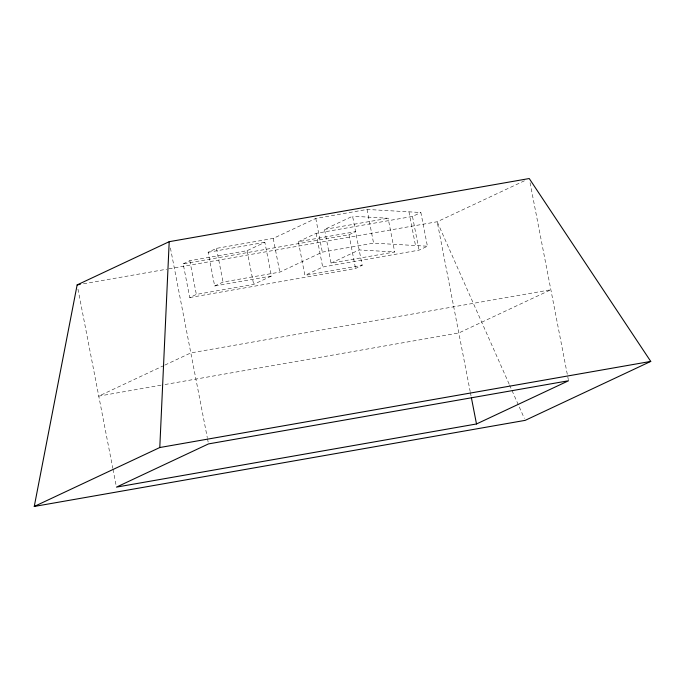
<?xml version="1.0" encoding="UTF-8"?>
<svg xmlns="http://www.w3.org/2000/svg" width="685" height="685" viewBox="0 0 685 685"><rect width="100%" height="100%" fill="white"/><g stroke="black" fill="none" stroke-linecap="round" stroke-linejoin="round"><path stroke-width="0.51" stroke-dasharray="3.42 2.57" d="M183.178 263.845L189.814 260.728L247.088 250.684L264.864 242.336L271.423 276.038L253.647 284.386L196.364 294.43L189.728 297.547L183.178 263.845L348.999 234.758L355.635 231.641L298.352 241.694L304.911 275.396L362.185 265.352L352.587 216.229L324.502 229.415L331.052 263.117L394.68 251.96L388.13 218.258L352.587 216.229M271.423 276.038L214.67 285.996L208.12 252.294L216.486 248.364L273.238 238.414L315.776 218.438L367.04 209.447L420.864 212.513L427.414 246.223L419.04 250.145L322.686 267.047L304.911 275.396M298.352 241.694L316.127 233.345L412.49 216.443L420.864 212.513M214.67 285.996L223.036 282.066L279.788 272.116L322.327 252.14L373.59 243.149L427.414 246.223M331.052 263.117L359.137 249.931L394.68 251.96M524.445 180.789L437.184 221.752L167.679 269.025M189.728 297.547L355.549 268.469L362.185 265.352M163.972 365.516L98.76 396.127L160.872 385.227M164.931 365.062L190.824 352.912L550.86 289.755L458.804 332.97L161.925 385.047M324.502 229.415L388.13 218.258M208.12 252.294L264.864 242.336M83.459 283.796L166.626 269.214M509.169 384.148L437.184 221.752L470.193 391.546M509.606 385.124L524.35 418.389M530.062 182.732L568.344 379.704M470.389 392.591L471.203 396.778M412.49 216.443L419.04 250.145M408.954 211.836L415.504 245.538M367.04 209.447L373.59 243.149M348.999 234.758L355.549 268.469M315.776 218.438L322.327 252.14M316.127 233.345L322.686 267.047M273.238 238.414L279.788 272.116M247.088 250.684L253.647 284.386M216.486 248.364L223.036 282.066M189.814 260.728L196.364 294.43M170.428 247.987L207.29 437.629M207.495 438.674L208.308 442.861M77.962 289.104L112.794 468.3M112.991 469.345L116.048 485.031"/><path stroke-width="1.03" d="M34.25 506.463L159.785 447.528L169.204 241.685L529.24 178.537L650.75 361.415L525.215 420.35L34.25 506.463L77.14 284.909L169.204 241.685M476.495 423.972L568.55 380.757L208.505 443.906L116.45 487.121L476.495 423.972L471.408 397.822M77.14 284.909L80.299 284.352M159.785 447.528L650.75 361.415"/></g></svg>
